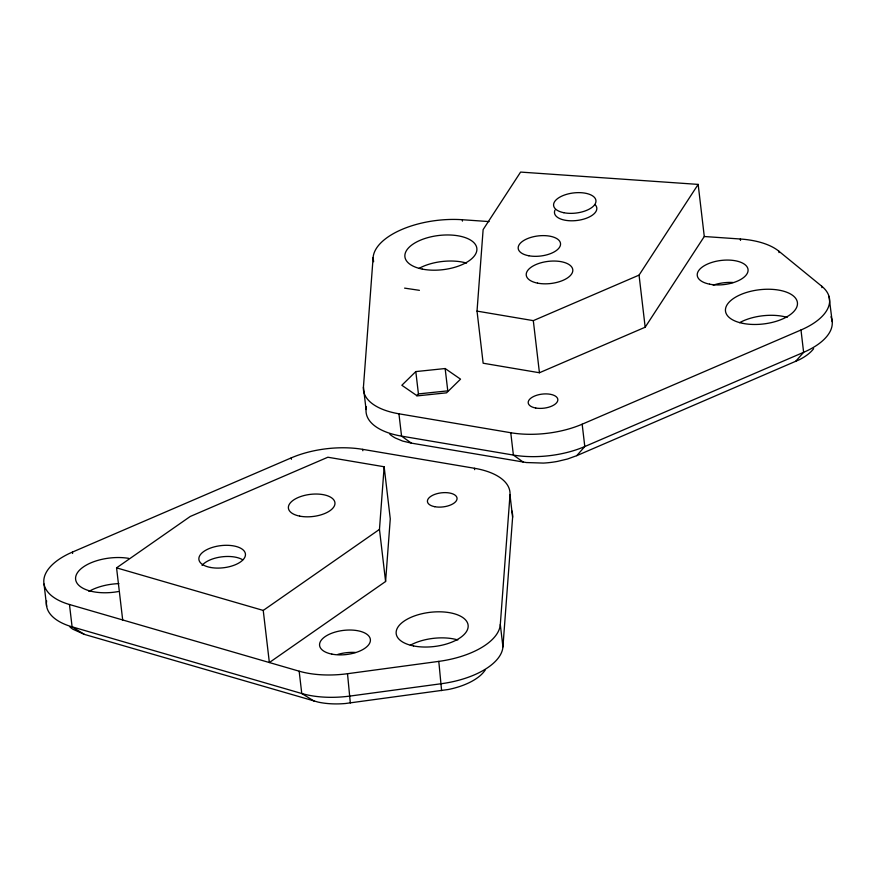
<?xml version="1.0" encoding="UTF-8"?>
<svg xmlns="http://www.w3.org/2000/svg" width="876" height="876" viewBox="0 0 876 876"><rect width="100%" height="100%" fill="white"/><g stroke="black" fill="none" stroke-linecap="round" stroke-linejoin="round"><path stroke-width="1.31" d="M813.64 348.67A51.202 24.353 -6.7 0 1 799.219 359.773L576.747 455.662L567.528 459.002L557.432 461.411A52.516 24.977 -6.7 0 1 543.383 463.086L526.366 462.539L411.37 443.125L401.558 436.128A68.164 32.423 -6.7 0 1 366.058 409.508L363.43 387.17L373.121 257.544A68.164 32.423 -6.7 0 1 462.287 219.723L489.136 221.584M366.058 409.508L366.256 406.771M379.472 529.389L263.238 610.43L269.359 662.541L385.593 581.5L379.472 529.389L384.148 466.755L327.865 457.228L190.256 516.468L116.563 567.856L122.684 619.956M385.593 581.5L390.269 518.855L384.148 466.755M477.026 311.111L483.125 229.6L520.596 172.079L698.161 184.398L704.282 236.509L645.174 327.219L539.43 372.749L483.147 363.222L477.026 311.111L533.309 320.638L639.053 275.119L698.161 184.398M46.636 600.881A68.164 32.423 -6.7 0 0 72.095 626.844L301.771 693.518A68.164 32.423 -6.7 0 0 350.137 696.048L441.416 683.707A68.164 32.423 -6.7 0 0 502.933 646.86L500.305 624.533L509.996 494.907A68.164 32.423 -6.7 0 0 474.485 468.277L362.653 449.344A68.164 32.423 -6.7 0 0 291.259 457.874L72.434 552.088A68.164 32.423 -6.7 0 0 69.467 604.506L72.095 626.844L84.37 634.388L317.988 702.07A51.235 24.375 -6.7 0 0 345.483 703.505L448.392 689.489A51.202 24.353 -6.7 0 0 485.413 669.691M502.933 646.86L512.613 517.234L509.996 494.907M576.747 455.662L584.796 446.541L803.62 352.327A68.164 32.423 -6.7 0 0 830.941 316.805M795.583 361.449L803.62 352.327L800.992 329.989A68.164 32.423 -6.7 0 0 821.765 286.244L778.852 251.193A68.164 32.423 -6.7 0 0 740.351 239.006L704.282 236.509M415.804 371.588L401.843 385.265L417.228 395.886L446.574 392.831L460.535 379.155L445.15 368.533L415.804 371.588L418.432 393.915L416.571 395.733M363.43 387.17A68.164 32.423 -6.7 0 0 398.941 413.8L510.763 432.733A68.164 32.423 -6.7 0 0 582.168 424.203L800.992 329.989M69.467 604.506L299.154 671.191A68.164 32.423 -6.7 0 0 347.509 673.71L438.799 661.38A68.164 32.423 -6.7 0 0 500.305 624.533M418.432 393.915L447.778 390.86L445.15 368.533M404.592 288.127L419.418 290.328M411.37 443.125L402.621 441.055L395.35 438.022A52.516 24.977 -6.7 0 1 389.798 434.2M116.563 567.856L263.238 610.43M84.37 634.388L72.675 629.121A52.44 24.944 -6.7 0 1 69.894 626.877M314.046 701.063L301.771 693.518L299.154 671.191M523.202 462.057L513.391 455.071L401.558 436.128L398.941 413.8M832.2 321.591L829.003 296.34M821.765 286.244L821.929 287.635M778.852 251.193L779.016 252.584M740.351 239.006L740.516 240.407M639.053 275.119L645.174 327.219M582.168 424.203L584.796 446.541A68.164 32.423 -6.7 0 1 513.391 455.071L510.763 432.733M533.309 320.638L539.43 372.749M462.287 219.723L462.451 221.113M474.485 468.277L474.65 469.667M438.799 661.38L441.603 690.627M373.121 257.544L373.614 261.738M362.653 449.344L362.817 450.735M347.509 673.71L350.323 702.957M291.259 457.874L291.423 459.265M72.434 552.088L72.599 553.479M44.03 584.073L46.647 606.4M595.22 204.765A21.298 10.129 -6.7 0 1 577.514 220.413A21.298 10.129 -6.7 0 1 554.957 210.12M419.024 268.385A36.212 17.224 -6.7 0 1 466.547 263.107M713.184 285.182A25.557 12.154 -6.7 0 1 733.113 282.499M739.607 322.664A36.212 17.224 -6.7 0 1 787.13 317.386M88.892 591.431A36.212 17.224 -6.7 0 1 118.906 583.624M118.249 591.563A36.212 17.224 -6.7 0 1 75.993 575.707A36.212 17.224 -6.7 0 1 128.706 558.362M410.307 645.229A36.212 17.224 -6.7 0 1 457.83 639.951M337.873 654.383A25.557 12.154 -6.7 0 1 355.437 652.456M511.715 510.73A68.164 32.423 -6.7 0 1 512.613 517.234M202.06 565.381A23.433 11.147 -6.7 0 1 221.234 556.917A23.433 11.147 -6.7 0 1 242.74 559.808M563.837 212.715A21.298 10.129 -6.7 0 0 595.965 201.261A21.298 10.129 -6.7 0 0 564.527 195.009A21.298 10.129 -6.7 0 0 563.837 212.715M535.729 408.019A14.914 7.096 -6.7 0 0 557.848 399.73A14.914 7.096 -6.7 0 0 535.477 395.689A14.914 7.096 -6.7 0 0 535.729 408.019M422.287 269.096A36.212 17.224 -6.7 0 0 476.894 249.638A36.212 17.224 -6.7 0 0 423.447 239.006A36.212 17.224 -6.7 0 0 422.287 269.096M709.549 284.163A25.557 12.154 -6.7 0 0 748.082 270.432A25.557 12.154 -6.7 0 0 710.359 262.92A25.557 12.154 -6.7 0 0 709.549 284.163M742.87 323.375A36.212 17.224 -6.7 0 0 797.467 303.917A36.212 17.224 -6.7 0 0 744.02 293.285A36.212 17.224 -6.7 0 0 742.87 323.375M537.492 283.123A23.433 11.147 -6.7 0 0 572.816 270.531A23.433 11.147 -6.7 0 0 538.236 263.654A23.433 11.147 -6.7 0 0 537.492 283.123M210.59 567.473A23.433 11.147 -6.7 0 0 245.466 554.541A23.433 11.147 -6.7 0 0 210.426 548.08A23.433 11.147 -6.7 0 0 210.59 567.473M528.852 255.77A21.298 10.129 -6.7 0 0 560.552 244.021A21.298 10.129 -6.7 0 0 528.699 238.141A21.298 10.129 -6.7 0 0 528.852 255.77M434.693 506.689A14.914 7.096 -6.7 0 0 457.064 498.597A14.914 7.096 -6.7 0 0 434.945 494.316A14.914 7.096 -6.7 0 0 434.693 506.689M413.571 645.94A36.212 17.224 -6.7 0 0 468.167 626.482A36.212 17.224 -6.7 0 0 414.72 615.85A36.212 17.224 -6.7 0 0 413.571 645.94M331.873 654.12A25.557 12.154 -6.7 0 0 370.406 640.378A25.557 12.154 -6.7 0 0 332.683 632.877A25.557 12.154 -6.7 0 0 331.873 654.12M299.636 516.117A23.433 11.147 -6.7 0 0 334.971 503.525A23.433 11.147 -6.7 0 0 300.391 496.648A23.433 11.147 -6.7 0 0 299.636 516.117"/></g></svg>
